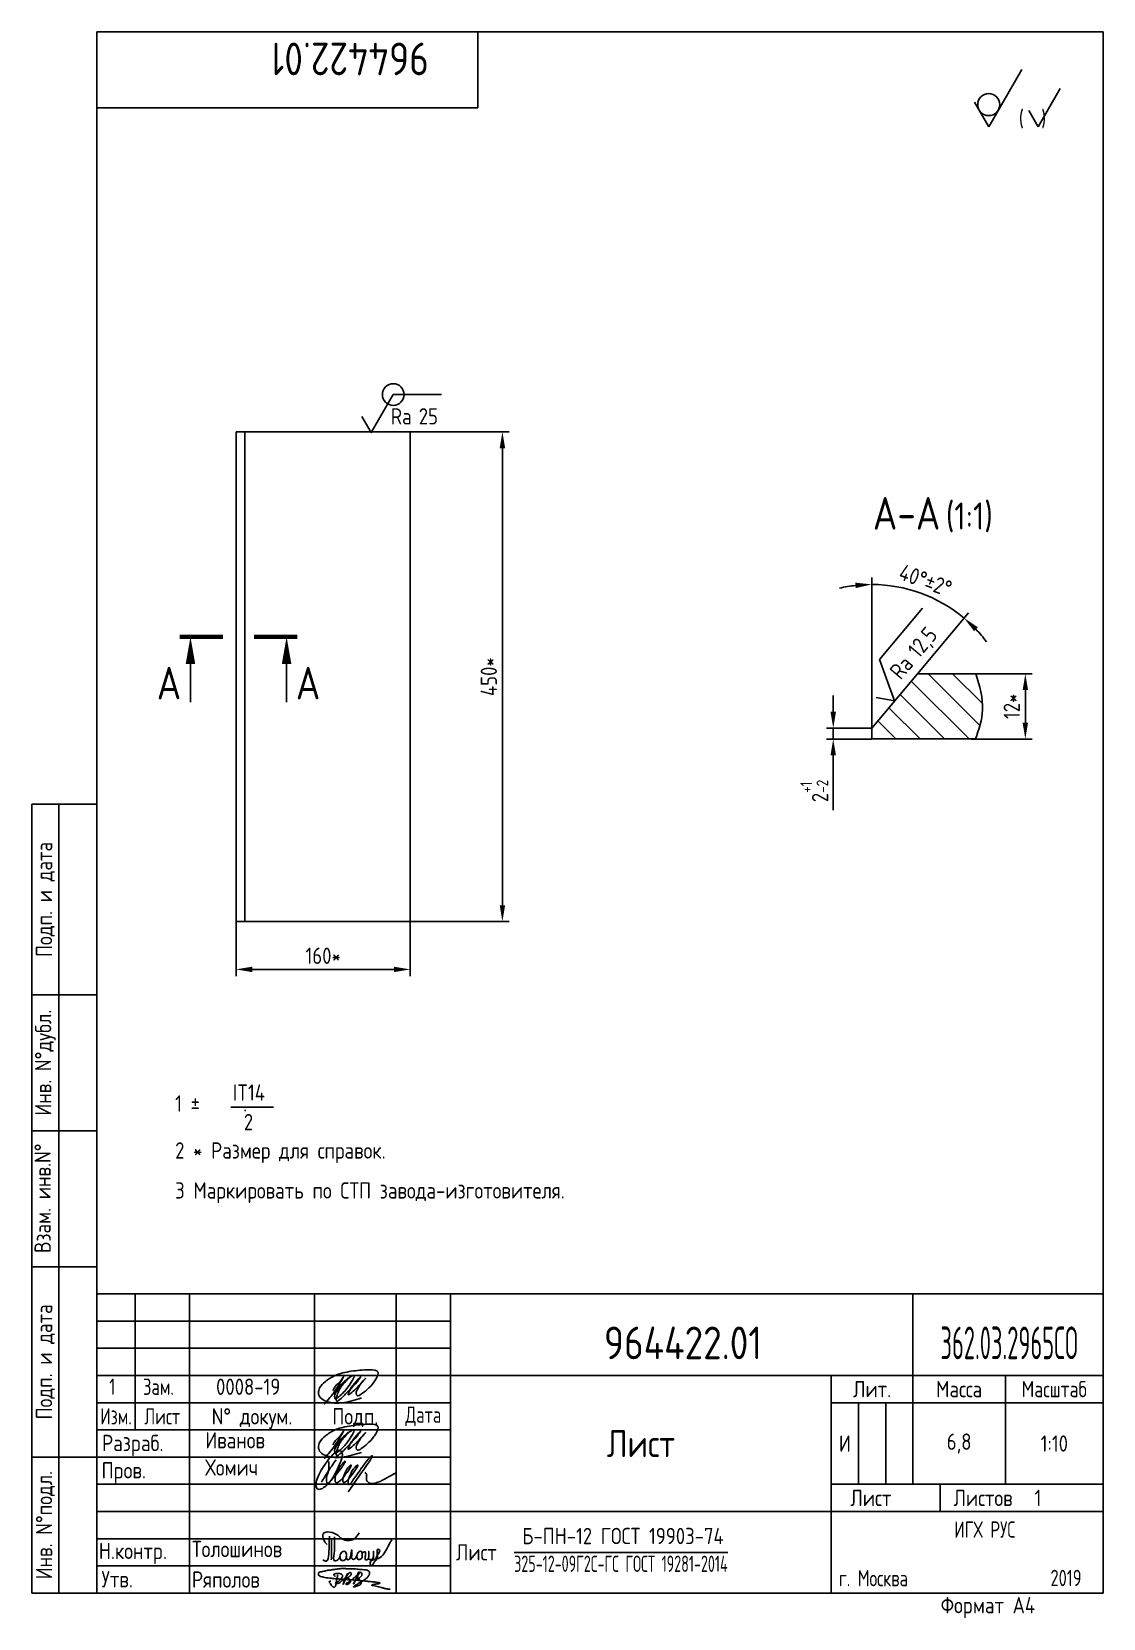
# Paper-space layout 'A4_MCad' of a CAD drawing. Header units: millimetres. Extents: x 8 to 205, y 0 to 292.
# The model-space entities are those that its viewports show. They can reach past a viewport. Long polylines and large blocks are cut down to what shows.
import ezdxf
from ezdxf.enums import TextEntityAlignment as Align

# ---------------------------------------------------------------- set-up
doc = ezdxf.new("R2010")
doc.units = ezdxf.units.MM
for name, color, linetype in [('Bord', 1, 'Continuous'), ('Cont', 6, 'Continuous'), ('DIM', 7, 'Continuous'), ('HATCH', 2, 'Continuous'), ('Text', 3, 'Continuous'), ('Textb', 6, 'Continuous'), ('Подписи', 10, 'Continuous')]:
    doc.layers.add(name, color=color, linetype=linetype)
doc.layers.add('Основные', color=5, linetype='Continuous', lineweight=40)
doc.layers.get('Defpoints').off()
doc.styles.add('Style1', font='romans.shx', dxfattribs={"width": 0.8})
doc.dimstyles.new('Lin', dxfattribs={"dimtxt": 3, "dimasz": 3, "dimexe": 1.25, "dimexo": 0, "dimgap": 1, "dimtad": 1, "dimdec": 3, "dimtxsty": 'Style1', "dimcen": 2.5, "dimclrt": 3, "dimadec": 0, "dimazin": 0, "dimtfac": 1, "dimtdec": 3, "dimtmove": 0, "dimatfit": 3, "dimldrblk": 'DOT', "dimfxl": 1, "dimarcsym": 0})
doc.dimstyles.new('Lin5', dxfattribs={"dimscale": 5, "dimtxt": 3, "dimasz": 3, "dimexe": 1.25, "dimexo": 0, "dimgap": 1, "dimtad": 1, "dimdec": 3, "dimtxsty": 'Style1', "dimcen": 2.5, "dimclrt": 3, "dimadec": 0, "dimazin": 0, "dimtfac": 1, "dimtdec": 3, "dimtmove": 0, "dimatfit": 3, "dimldrblk": 'DOT', "dimfxl": 1, "dimarcsym": 0})

# ---------------------------------------------------------------- blocks, each defined once
blk = doc.blocks.new('A4')
at = {"layer": 'Bord'}
for p, q in [((20, 55), (85, 55)), ((20, 50), (85, 50)), ((20, 45), (85, 45)), ((160, 40), (160, 25)), ((165, 40), (165, 25)), ((20, 30), (85, 30)), ((20, 25), (85, 25)), ((20, 20), (85, 20)), ((20, 15), (85, 15)), ((20, 10), (85, 10))]:
    blk.add_line(p, q, dxfattribs=at)
at = {"layer": 'Cont'}
for p, q in [((205, 292), (20, 292)), ((20, 292), (20, 5)), ((90, 278), (90, 292)), ((205, 292), (205, 5)), ((20, 278), (90, 278)), ((8, 5), (8, 150)), ((8, 150), (20, 150)), ((13, 5), (13, 150)), ((8, 115), (20, 115)), ((20, 90), (8, 90)), ((20, 65), (8, 65)), ((205, 60), (20, 60)), ((20, 60), (205, 60)), ((27, 60), (27, 35)), ((37, 60), (37, 5)), ((60, 5), (60, 60)), ((75, 60), (75, 5)), ((85, 5), (85, 60)), ((170, 60), (170, 25)), ((85, 45), (205, 45)), ((155, 5), (155, 45)), ((187, 25), (187, 45)), ((20, 40), (85, 40)), ((205, 40), (155, 40)), ((85, 35), (20, 35)), ((20, 30), (8, 30)), ((155, 25), (205, 25)), ((175, 25), (175, 20)), ((205, 20), (85, 20)), ((20, 5), (8, 5)), ((205, 5), (20, 5))]:
    blk.add_line(p, q, dxfattribs=at)
at = {"layer": 'Text', "style": 'Style1', "width": 0.8}
for s, p in [('Подп. и дата', (10.5, 132.5)), ('Инв. N%%dдубл.', (10.5, 102.5)), ('Взам. инв.N%%d ', (10, 78.38)), ('Подп. и дата', (10.5, 47.5)), ('Инв. N%%dподл.', (10.5, 17.5))]:
    blk.add_text(s, height=3, rotation=90, dxfattribs=at).set_placement(p, align=Align.MIDDLE)
at = {"layer": 'Text', "style": 'Style1'}
for s, width, p in [('Лит.', 0.8, (162.5, 42.5)), ('Масса', 0.8, (178.5, 42.5)), ('Масштаб', 0.75, (196, 42.5)), ('Изм.', 0.7, (23.5, 37.5)), ('Лист', 0.7, (32, 37.5)), ('N%%d докум.', 0.8, (48.5, 37.5)), ('Подп.', 0.8, (67.5, 37.5)), ('Лист', 0.8, (162.27, 22.5)), ('Листов', 0.8, (182.9, 22.5))]:
    blk.add_text(s, height=3, dxfattribs=dict(at, width=width)).set_placement(p, align=Align.MIDDLE_CENTER)
at = {"layer": 'Text', "style": 'Style1', "width": 0.7}
for s, p in [('Дата', (80, 37.5)), ('ИГХ РУС', (183.22, 16.69))]:
    blk.add_text(s, height=3, dxfattribs=at).set_placement(p, align=Align.MIDDLE)
at = {"layer": 'Text', "style": 'Style1'}
for s, width, p in [('Разpаб.', 0.8, (20.92, 31.1)), ('Пpов.', 0.8, (20.84, 26.08)), ('Н.контp.', 0.8, (20.34, 11.26)), ('Утв.', 0.8, (20.84, 6.06)), ('г. Москва', 0.7, (156.41, 6.25)), ('Фоpмат А4', 0.8, (175.11, 1.29))]:
    blk.add_text(s, height=3, dxfattribs=dict(at, width=width)).set_placement(p)
for tag, p, width in [('ФИО', (39, 31), 0.8), ('ФИО', (39, 26), 0.8), ('ГОСТ_СОРТАМЕНТА', (98.19, 14), 0.8), ('ФИО', (39, 11), 0.8), ('ФИО', (39, 6), 0.8), ('200', (192.85, 6.29), 0.7)]:
    blk.add_attdef(tag, p, '', height=3, dxfattribs=dict(at, width=width))
at = {"layer": 'Text', "style": 'Style1', "width": 0.8}
for tag, p in [('И', (157.49, 32.5)), ('700', (178.5, 32.5)), ('1:20', (196, 32.5))]:
    blk.add_attdef(tag, text='', height=3, dxfattribs=at).set_placement(p, align=Align.MIDDLE)
blk.add_attdef('Сборочный_чертеж', text='', height=3, dxfattribs=at).set_placement((120, 21.3), align=Align.CENTER)
for tag, p in [('1', (171.12, 22.5)), ('2', (193, 22.5))]:
    blk.add_attdef(tag, text='', height=3, dxfattribs=at).set_placement(p, align=Align.MIDDLE_CENTER)
blk.add_attdef('ЛИСТ', text='', height=3, dxfattribs=at).set_placement((85.99, 12.5), align=Align.MIDDLE_LEFT)
at = {"layer": 'Text', "style": 'Style1', "width": 0.7}
blk.add_attdef('%%OГОСТ_ТЕХ._ТРЕБОВАНИЙ', text='', height=3, dxfattribs=at).set_placement((98.19, 8), align=Align.BOTTOM_LEFT)
at = {"layer": 'Textb', "style": 'Style1', "width": 0.8}
blk.add_attdef('1234567', (81, 290), '', height=6, rotation=180, dxfattribs=at)
blk.add_attdef('1234567', (123.4, 48), '', height=6, dxfattribs=at)
for tag, height, p in [('123ХЯ', 6, (183.62, 48)), ('НАИМЕНОВАНИЕ', 5, (120, 30))]:
    blk.add_attdef(tag, text='', height=height, dxfattribs=at).set_placement(p, align=Align.CENTER)
blk = doc.blocks.new('sherISO_12')
at = {"layer": 'Cont'}
for q in [(-15, -6.96), (-23.66, -12.96)]:
    blk.add_line((-21.06, -17.46), q, dxfattribs=at)
blk.add_circle((-21.06, -13.39), 2.03, dxfattribs=at)
at = {"layer": 'Text'}
for q in [(-7.92, -10.46), (-13.69, -14.46)]:
    blk.add_line((-11.96, -17.46), q, dxfattribs=at)
at = {"layer": 'Text', "style": 'Style1', "width": 0.8}
blk.add_text('(  )', height=3, dxfattribs=at).set_placement((-15.53, -17.46))
blk = doc.blocks.new('A$C63F45750')
at = {"layer": 'Text'}
for points, knots in [([(3.17, 2.37), (3.12, 2.38), (3.04, 2.41), (2.94, 2.5), (2.85, 2.57), (2.79, 2.69), (2.87, 2.77), (2.99, 2.84), (3.16, 2.89), (3.36, 2.93), (3.6, 2.95), (3.82, 2.92), (4.05, 2.87), (4.25, 2.78), (4.45, 2.63), (4.46, 2.42), (4.38, 2.26), (4.28, 2.1), (4.17, 1.94), (4.03, 1.78), (3.89, 1.62), (3.75, 1.52), (3.63, 1.43), (3.49, 1.36), (3.35, 1.3), (3.24, 1.25), (3.16, 1.21), (3.12, 1.15), (3.19, 1.1), (3.27, 1.09), (3.4, 1.07), (3.55, 1.07), (3.72, 1.12), (3.92, 1.19), (4.1, 1.34), (4.26, 1.51), (4.44, 1.65), (4.59, 1.81), (4.74, 1.93), (4.84, 2.04), (4.93, 2.14), (5.07, 2.29), (5.19, 2.53), (5.28, 2.68), (5.35, 2.96), (5.23, 2.66), (5.2, 2.44), (5.04, 2.09), (4.95, 1.81), (4.86, 1.57), (4.75, 1.31), (4.67, 1.12), (4.46, 0.78), (4.62, 1.17), (4.71, 1.45), (4.88, 1.74), (5.01, 2), (5.08, 2.19), (5.19, 2.4), (5.32, 2.58), (5.4, 2.75), (5.52, 2.89), (5.65, 3.04), (5.85, 3.1), (6.02, 3.03), (6.08, 2.87), (6.03, 2.7), (5.9, 2.51), (5.7, 2.37), (5.55, 2.23), (5.4, 2.17), (5.31, 2.12), (5.12, 2.09), (5.35, 2.07), (5.48, 2), (5.64, 1.93), (5.75, 1.8), (5.85, 1.67), (5.89, 1.54), (5.89, 1.37), (5.8, 1.2), (5.63, 1.06), (5.41, 0.94), (5.23, 0.86), (5.02, 0.92), (5.13, 1.1), (5.28, 1.16), (5.44, 1.27), (5.61, 1.36), (5.74, 1.46), (5.86, 1.53), (5.95, 1.61), (6.05, 1.69), (6.15, 1.77), (6.28, 1.87), (6.46, 2.02), (6.65, 2.19), (6.83, 2.37), (6.98, 2.49), (7.11, 2.61), (7.2, 2.74), (7.32, 2.84), (7.42, 2.97), (7.48, 3.08), (7.48, 3.27), (7.34, 3.08), (7.28, 2.94), (7.18, 2.69), (7.1, 2.46), (7, 2.22), (6.93, 1.98), (6.83, 1.78), (6.73, 1.55), (6.67, 1.34), (6.6, 1.14), (6.56, 1.03), (6.39, 0.99), (6.62, 1.33), (6.75, 1.54), (6.93, 1.87), (7.05, 2.08), (7.18, 2.32), (7.33, 2.6), (7.47, 2.89), (7.6, 3.07), (7.79, 3.18), (7.95, 3.01), (8, 2.81), (7.99, 2.62), (7.94, 2.46), (7.83, 2.33), (7.69, 2.22), (7.53, 2.11), (7.37, 2.03), (7.21, 1.99), (7.11, 1.97), (6.89, 1.98), (7.07, 1.94), (7.15, 1.9), (7.27, 1.88), (7.39, 1.84), (7.52, 1.81), (7.62, 1.72), (7.7, 1.62), (7.78, 1.51), (7.83, 1.39), (7.87, 1.26), (7.88, 1.13), (7.86, 0.99), (7.75, 0.88), (7.6, 0.77), (7.4, 0.73), (7.19, 0.66), (6.97, 0.55), (6.71, 0.48), (6.57, 0.44), (6.42, 0.42), (6.52, 0.58), (6.61, 0.64), (6.81, 0.78), (7.06, 0.89), (7.33, 1.04), (7.55, 1.16), (7.7, 1.24), (7.84, 1.32), (7.99, 1.43), (8.21, 1.58), (8.48, 1.76), (8.74, 1.95), (8.97, 2.12), (9.1, 2.29), (9.23, 2.44), (9.3, 2.6), (9.37, 2.74), (9.42, 2.92), (9.45, 3.13), (9.21, 3.48), (8.67, 3.59), (8.09, 3.63), (7.57, 3.66), (7.06, 3.74), (6.57, 3.75), (6.09, 3.74), (5.67, 3.78), (5.28, 3.78), (4.96, 3.81), (4.65, 3.83), (4.31, 3.82), (3.97, 3.79), (3.61, 3.74), (3.22, 3.67), (2.86, 3.66), (2.53, 3.61), (2.18, 3.52), (1.78, 3.54), (1.38, 3.37), (0.96, 3.35), (0.58, 3.24), (0.25, 3.19), (0.03, 3.06), (-0.03, 2.83), (0.02, 2.6), (0.26, 2.38), (0.59, 2.33), (1, 2.2), (1.48, 2.15), (1.93, 2.05), (2.35, 2.02), (2.72, 2.01), (3.11, 1.94), (3.68, 1.94), (4.25, 1.83), (4.91, 1.87), (5.53, 1.76), (6.13, 1.72), (6.73, 1.71), (7.32, 1.62), (7.99, 1.55), (8.64, 1.54), (9.16, 1.46), (9.61, 1.42), (10.03, 1.4), (10.41, 1.32), (10.73, 1.29), (11.01, 1.24), (11.18, 1.23), (11.42, 1.14), (11.18, 1.06), (11.01, 1.03), (10.71, 0.98), (10.37, 0.92), (10.1, 0.91), (9.65, 0.75), (10.22, 0.67), (10.54, 0.59), (11.08, 0.47), (11.61, 0.35), (12.17, 0.15), (12.64, 0.08), (12.98, 0.03), (13.11, 0.01), (13.18, 0)], [0, 0, 0, 0, 0.153866, 0.270441, 0.388867, 0.510533, 0.592156, 0.71333, 0.90842, 1.11344, 1.349254, 1.61246, 1.782219, 2.047249, 2.291879, 2.451528, 2.651081, 2.806158, 3.017979, 3.227348, 3.462381, 3.633009, 3.75766, 3.920516, 4.080796, 4.214529, 4.291786, 4.349969, 4.397594, 4.50822, 4.594826, 4.799244, 4.954392, 5.128468, 5.437537, 5.632649, 5.842485, 6.094987, 6.293219, 6.410959, 6.551192, 6.687808, 7.022147, 7.294342, 7.425356, 7.52079, 7.946481, 8.313051, 8.59833, 8.833695, 9.090496, 9.427695, 9.601191, 9.883219, 10.093306, 10.673943, 10.798776, 10.974628, 11.287247, 11.486184, 11.648652, 11.848902, 12.027194, 12.25348, 12.40059, 12.537783, 12.716293, 12.91523, 13.208551, 13.438489, 13.549668, 13.67779, 13.77127, 13.930001, 14.029091, 14.272112, 14.434836, 14.547084, 14.739051, 14.830983, 15.061241, 15.268922, 15.500489, 15.788979, 15.879568, 16.024283, 16.221854, 16.418714, 16.593102, 16.783247, 16.91018, 17.018213, 17.135263, 17.278205, 17.430482, 17.620087, 17.979626, 18.191789, 18.388716, 18.565718, 18.714854, 18.857929, 19.039974, 19.171375, 19.283034, 19.400085, 19.618058, 19.882245, 20.150781, 20.377854, 20.649532, 20.89723, 21.042543, 21.40016, 21.557817, 21.667145, 21.752781, 21.926256, 22.412297, 22.813145, 22.961412, 23.171289, 23.607257, 23.940428, 24.110007, 24.291214, 24.48084, 24.697609, 24.904078, 25.034245, 25.218018, 25.407651, 25.573473, 25.787447, 25.930292, 26.051316, 26.18846, 26.285312, 26.406799, 26.52425, 26.630463, 26.793722, 26.898606, 27.029313, 27.171012, 27.314101, 27.419918, 27.580557, 27.709367, 27.829268, 28.024364, 28.266961, 28.41242, 28.705761, 28.989137, 29.187748, 29.233768, 29.332802, 29.529535, 29.667094, 30.039923, 30.332117, 30.61061, 30.769982, 30.856778, 31.109923, 31.313488, 31.656425, 32.066331, 32.296628, 32.49714, 32.710276, 32.891468, 33.014834, 33.177747, 33.444503, 33.618009, 34.409008, 34.914636, 35.419802, 35.95397, 36.458179, 36.88069, 37.388403, 37.738353, 38.034261, 38.353468, 38.693154, 39.037638, 39.391136, 39.787481, 40.203773, 40.488977, 40.784975, 41.26625, 41.668005, 42.070065, 42.499388, 42.869834, 43.079573, 43.213439, 43.554591, 43.717296, 44.153724, 44.506336, 45.019111, 45.587859, 45.90191, 46.270392, 46.703958, 47.093115, 47.952647, 48.44014, 49.079253, 49.808223, 50.268654, 50.851051, 51.604831, 52.298429, 52.776925, 53.1907, 53.661988, 54.042386, 54.348524, 54.616841, 54.853814, 54.983777, 55.126096, 55.333328, 55.613101, 56.008732, 56.315809, 56.59982, 56.87931, 57.399251, 57.889617, 58.432507, 59.066698, 59.660314, 59.862668, 60.07277, 60.07277, 60.07277, 60.07277]), ([(2.31, 1.53), (2.26, 1.52), (2.17, 1.51), (2.06, 1.48), (1.93, 1.38), (2.07, 1.25), (2.14, 1.11), (2.26, 0.93), (2.39, 0.72), (2.57, 0.54), (2.71, 0.44), (2.86, 0.4), (3.02, 0.43), (3.14, 0.54), (3.21, 0.79), (3.25, 1.07), (3.31, 1.4), (3.35, 1.67), (3.38, 1.92), (3.47, 2.19), (3.5, 2.43), (3.54, 2.59), (3.56, 2.64)], [0, 0, 0, 0, 0.15847, 0.269731, 0.363591, 0.555514, 0.688037, 0.848606, 1.204359, 1.433632, 1.58673, 1.729549, 1.880686, 2.057874, 2.19169, 2.63505, 2.928153, 3.184121, 3.441863, 3.696117, 4.025873, 4.178055, 4.178055, 4.178055, 4.178055])]:
    blk.add_open_spline(points, degree=3, knots=knots, dxfattribs=at)
blk = doc.blocks.new('A$C4F4A4F5D')
at = {"layer": 'Основные', "lineweight": 25}
for points, knots in [([(0.76, 2.84), (0.53, 3.07), (0.02, 3.58), (-0.25, 5.26), (1.65, 5.12), (2.72, 4.57), (3.71, 3.46), (5.71, 3.44), (6.39, 4.52), (6.67, 4.97)], [0, 0, 0, 0, 0.995549, 2.196439, 3.853213, 4.970011, 6.02292, 8.170898, 9.705386, 9.705386, 9.705386, 9.705386]), ([(1.19, 4.34), (1.17, 3.4), (1.13, 2.06), (0.98, -0.44), (0.2, -0.16), (0.03, -0.03), (0, 0)], [0, 0, 0, 0, 3.274293, 4.654149, 5.171803, 5.30168, 5.30168, 5.30168, 5.30168]), ([(1.58, 3.74), (1.58, 3.25), (1.58, 2.32), (1.61, 1.07), (1.55, 0.31), (1.53, 0)], [0, 0, 0, 0, 1.453969, 2.804084, 3.740223, 3.740223, 3.740223, 3.740223]), ([(2.1, 4.21), (2.1, 3.72), (2.08, 2.67), (2.22, 1.45), (1.71, -0.56), (3.23, 0.14), (3.06, 1.09), (3.85, 1.74), (4.43, 1.17), (4.31, 0.54), (4.11, -0.15), (3.33, -0.21), (3.11, 0.28), (3.13, 0.53), (3.14, 0.66)], [0, 0, 0, 0, 1.402041, 3.063923, 4.415037, 5.298701, 6.374637, 7.087927, 7.603499, 8.330482, 8.911132, 9.613125, 9.996533, 10.366919, 10.366919, 10.366919, 10.366919]), ([(7.18, 1.27), (7.27, 1.3), (7.44, 1.37), (7.78, 1.56), (7.87, 1.06), (7.83, 0.71), (7.66, -0.05), (8.07, 0.01), (8.43, 0.12), (8.39, 0.68), (8.46, 1.9), (8.39, 0.94), (8.43, 0.6), (8.37, 0.05), (8.74, 0.07), (9.11, -0.03), (9.26, 0.49), (9.33, 0.95), (9.27, 1.34), (9.32, 1.77), (9.28, 0.91), (9.34, 0.6), (9.2, 0.14), (9.65, -0.01), (9.83, 0.61), (10.14, 1.03), (10.6, 1.72), (9.95, 2.11), (9.91, 1.23), (10.07, 0.69), (9.92, 0), (9.35, -0.37), (8.95, -1.56), (8.34, 0.07), (10.28, -0.02), (11.26, 1.1), (11.82, 2.15), (12.24, 3.04), (12.52, 3.46), (12.65, 3.65)], [0, 0, 0, 0, 0.305783, 0.619019, 0.796582, 1.5526, 2.082394, 2.34716, 2.5822, 3.136594, 4.040413, 4.363654, 5.267311, 5.441668, 5.78494, 6.114287, 6.466434, 7.104395, 7.620812, 7.679251, 8.272982, 8.692439, 9.1059, 9.338721, 9.784511, 10.568279, 11.297869, 11.566962, 12.285888, 12.851793, 13.545205, 14.102749, 15.055561, 15.671649, 17.422398, 18.699613, 20.16544, 20.963871, 21.66672, 21.66672, 21.66672, 21.66672]), ([(4.28, 0.44), (4.31, 0.37), (4.37, 0.25), (4.41, 0.06), (4.62, -0.05), (5, 0.18), (5.14, 0.84), (5.2, 1.3), (5.31, 2.06), (5.31, 1.17), (5.3, 0.78), (5.2, 0.26), (5.58, -0.01), (5.91, 0.16), (6.08, 0.5), (6.26, 0.9), (6.43, 1.31), (6.72, 1.59), (7.17, 1.58), (7.18, 1.05), (7.31, 0.57), (6.99, 0.02), (6.34, -0.02), (6.17, 0.51), (6.24, 0.79), (6.27, 0.92)], [0, 0, 0, 0, 0.247339, 0.413433, 0.559308, 0.874045, 1.558567, 2.392422, 2.645523, 3.22433, 3.719885, 4.231527, 4.573657, 4.879974, 5.190145, 5.704595, 6.19318, 6.529505, 6.863422, 7.269696, 7.83948, 8.395909, 8.926487, 9.378613, 9.791445, 9.791445, 9.791445, 9.791445])]:
    blk.add_open_spline(points, degree=3, knots=knots, dxfattribs=at)
blk = doc.blocks.new('*D10')
at = {"layer": 'DIM', "color": 0, "lineweight": -2, "transparency": 16777216}
for p, q in [((138.71, -149.7), (138.71, -146.7)), ((145.79, -152.7), (137.46, -152.7)), ((138.71, -152.7), (138.71, -154.7)), ((145.79, -154.7), (137.46, -154.7)), ((138.71, -157.7), (138.71, -167.8))]:
    blk.add_line(p, q, dxfattribs=at)
at = {"layer": 'DIM', "color": 0, "transparency": 16777216}
for points in [[(138.21, -149.7), (139.21, -149.7), (138.71, -152.7)], [(138.21, -157.7), (139.21, -157.7), (138.71, -154.7)]]:
    blk.add_solid(points, dxfattribs=at)
at = {"layer": 'DIM', "color": 3, "transparency": 16777216, "insert": (135.23, -164.25), "char_height": 3, "attachment_point": 5, "rotation": 90, "style": 'Style1'}
blk.add_mtext('2{}{\\H0.71x;\\C3;\\S+1^ -2;}', dxfattribs=at)
blk = doc.blocks.new('_Dot')
at = {"color": 0, "linetype": 'ByBlock', "lineweight": -2}
blk.add_line((-0.5, 0), (-1, 0), dxfattribs=at)
at = {"color": 0, "linetype": 'ByBlock', "const_width": 0.5}
blk.add_lwpolyline([(-0.25, 0, 1), (0.25, 0, 1)], format="xyb", close=True, dxfattribs=at)
blk = doc.blocks.new('*D11')
at = {"layer": 'DIM', "color": 0, "lineweight": -2, "transparency": 16777216}
for p, q in [((164.04, -142.7), (175.28, -142.7)), ((174.03, -151.7), (174.03, -145.7)), ((164.04, -154.7), (175.28, -154.7))]:
    blk.add_line(p, q, dxfattribs=at)
at = {"layer": 'DIM', "color": 0, "transparency": 16777216}
for points in [[(173.53, -145.7), (174.53, -145.7), (174.03, -142.7)], [(173.53, -151.7), (174.53, -151.7), (174.03, -154.7)]]:
    blk.add_solid(points, dxfattribs=at)
at = {"layer": 'DIM', "color": 3, "transparency": 16777216, "insert": (171.53, -148.7), "char_height": 3, "attachment_point": 5, "rotation": 90, "style": 'Style1'}
blk.add_mtext('12*', dxfattribs=at)
blk = doc.blocks.new('*D12')
at = {"layer": 'DIM', "color": 0, "lineweight": -2, "transparency": 16777216}
for p, q in [((145.79, -152.7), (145.79, -125.04)), ((154.18, -142.7), (163.57, -131.51))]:
    blk.add_line(p, q, dxfattribs=at)
for start, end in [(96.5133, 103.0265), (50, 90), (36.9735, 43.4867)]:
    blk.add_arc((145.79, -152.7), 26.4, start, end, dxfattribs=at)
at = {"layer": 'DIM', "color": 0, "transparency": 16777216}
for points in [[(142.77, -125.96), (142.82, -126.96), (145.79, -126.29)], [(164.61, -134.89), (165.29, -134.16), (162.76, -132.47)]]:
    blk.add_solid(points, dxfattribs=at)
at = {"layer": 'DIM', "color": 3, "transparency": 16777216, "insert": (155.68, -125.54), "char_height": 3, "attachment_point": 5, "rotation": 340, "style": 'Style1'}
blk.add_mtext('40°%%p2%%d', dxfattribs=at)
blk = doc.blocks.new('sherISO_01')
at = {"layer": 'Text'}
blk.add_line((4.04, 7), (16.36, 7), dxfattribs=at)
blk.add_lwpolyline([(-1.73, 3), (0, 0), (4.04, 7)], dxfattribs=at)
at = {"layer": 'Text', "style": 'Style1', "width": 0.8}
blk.add_text('Ra', height=3, dxfattribs=at).set_placement((3.58, 1.5))
blk.add_attdef('12,5', (8.73, 1.5), '', height=3, dxfattribs=at)
blk = doc.blocks.new('A$C6CF913E7')
at = {"layer": 'Text'}
blk.add_circle((0, 0), 2, dxfattribs=at)
blk = doc.blocks.new('sherISO_07')
at = {"layer": 'Text'}
blk.add_line((4.041, 7), (12.927, 7), dxfattribs=at)
blk.add_lwpolyline([(-1.732, 3), (0, 0), (4.041, 7)], dxfattribs=at)
blk.add_blockref('A$C6CF913E7', (4.041, 7))
at = {"layer": 'Text', "style": 'Style1', "width": 0.8}
blk.add_text('Ra', height=3, dxfattribs=at).set_placement((3.584, 1.5))
blk.add_attdef('25', (8.727, 1.5), '', height=3, dxfattribs=at)
blk = doc.blocks.new('razrez05')
at = {"layer": 'Text'}
blk.add_lwpolyline([(0, 0, 0, 1.76, 0), (0, -5, 1.76, 1.76, 0)], format="xyseb", dxfattribs=at)
at = {"layer": 'Text', "const_width": 0.8}
blk.add_lwpolyline([(-1.997, 0), (6.003, 0)], dxfattribs=at)
at = {"layer": 'Text'}
blk.add_lwpolyline([(0, -12), (0, -5)], dxfattribs=at)
at = {"layer": 'Textb', "style": 'Style1', "width": 0.8}
blk.add_attdef('А', text='', height=6, dxfattribs=at).set_placement((-1.7, -11.499, 39), align=Align.RIGHT)
blk = doc.blocks.new('razrez06')
at = {"layer": 'Text'}
blk.add_lwpolyline([(0, 0, 0, 1.76, 0), (0, -5, 1.76, 1.76, 0)], format="xyseb", dxfattribs=at)
at = {"layer": 'Text', "const_width": 0.8}
blk.add_lwpolyline([(1.997, 0), (-6.003, 0)], dxfattribs=at)
at = {"layer": 'Text'}
blk.add_lwpolyline([(0, -12), (0, -5)], dxfattribs=at)
at = {"layer": 'Textb', "style": 'Style1', "width": 0.8}
blk.add_attdef('А', (1.7, -11.5), '', height=6, dxfattribs=at)
blk = doc.blocks.new('ZNAK02')
at = {"layer": 'Textb', "style": 'Style1', "width": 0.8}
blk.add_attdef('А-А', text='', height=6, dxfattribs=at).set_placement((13.92, -0.06), align=Align.RIGHT)
blk.add_attdef('SC(1)', (14.94, -0.06), '', height=5, dxfattribs=at)
blk = doc.blocks.new('*D43')
at = {"layer": 'DIM', "color": 0, "lineweight": -2, "transparency": 16777216}
for p, q in [((1096.96, -482.26), (1096.96, -532.51)), ((1256.96, -482.26), (1256.96, -532.51)), ((1111.96, -526.26), (1241.96, -526.26))]:
    blk.add_line(p, q, dxfattribs=at)
at = {"layer": 'DIM', "color": 0, "transparency": 16777216}
for points in [[(1111.96, -523.76), (1111.96, -528.76), (1096.96, -526.26)], [(1241.96, -523.76), (1241.96, -528.76), (1256.96, -526.26)]]:
    blk.add_solid(points, dxfattribs=at)
at = {"layer": 'DIM', "color": 3, "transparency": 16777216, "insert": (1176.96, -513.76), "char_height": 15, "attachment_point": 5, "style": 'Style1'}
blk.add_mtext('160*', dxfattribs=at)
blk = doc.blocks.new('*D44')
at = {"layer": 'DIM', "color": 0, "lineweight": -2, "transparency": 16777216}
for p, q in [((1096.96, -32.26), (1348.02, -32.26)), ((1341.77, -467.26), (1341.77, -47.26)), ((1096.96, -482.26), (1348.02, -482.26))]:
    blk.add_line(p, q, dxfattribs=at)
at = {"layer": 'DIM', "color": 0, "transparency": 16777216}
for points in [[(1339.27, -47.26), (1344.27, -47.26), (1341.77, -32.26)], [(1339.27, -467.26), (1344.27, -467.26), (1341.77, -482.26)]]:
    blk.add_solid(points, dxfattribs=at)
at = {"layer": 'DIM', "color": 3, "transparency": 16777216, "insert": (1329.27, -257.26), "char_height": 15, "attachment_point": 5, "rotation": 90, "style": 'Style1'}
blk.add_mtext('450*', dxfattribs=at)

msp = doc.modelspace()

# ---------------------------------------------------------------- hatches: boundary and pattern name
at = {"layer": 'HATCH'}
h = msp.add_hatch(dxfattribs=at)
h.set_pattern_fill('ANSI31', color=256, angle=90)
edge = h.paths.add_edge_path()
edge.add_spline(control_points=[(164.8814, -154.6965), (165.4798, -152.9212), (166.8159, -148.9572), (165.611, -144.9236), (164.9457, -142.6965)], knot_values=[0, 0, 0, 0, 5.49264965, 12.26358991, 12.26358991, 12.26358991, 12.26358991], degree=3, periodic=0)
edge.add_line((164.9457, -142.6965), (154.1826, -142.6965))
edge.add_line((154.1826, -142.6965), (145.7916, -152.6965))
edge.add_line((145.7916, -152.6965), (145.7916, -154.6965))
edge.add_line((145.7916, -154.6965), (164.8814, -154.6965))

# ---------------------------------------------------------------- linework, layer by layer
at = {"layer": 'Bord'}
msp.add_open_spline([(164.9457, -142.6965), (165.611, -144.9236), (166.8159, -148.9572), (165.4798, -152.9212), (164.8814, -154.6965)], degree=3, knots=[0, 0, 0, 0, 6.77094026, 12.26358991, 12.26358991, 12.26358991, 12.26358991], dxfattribs=at)
at = {"layer": 'Cont'}
for p, q in [((1256.9587, -32.2553), (1096.9587, -32.2553)), ((1096.9587, -482.2553), (1096.9587, -32.2553)), ((1104.9587, -482.2553), (1104.9587, -32.2553)), ((1256.9587, -448.5703), (1256.9587, -32.2553)), ((1256.9587, -69.0317), (1256.9587, -32.2553)), ((145.7916, -152.6965), (154.1826, -142.6965)), ((154.1826, -142.6965), (164.9457, -142.6965)), ((145.7916, -154.6965), (145.7916, -152.6965)), ((145.7916, -154.6965), (164.8814, -154.6965)), ((1256.9587, -482.2553), (1256.9587, -448.5703)), ((1096.9587, -482.2553), (1256.9587, -482.2553))]:
    msp.add_line(p, q, dxfattribs=at)
at = {"layer": 'DIM'}
msp.add_line((1096.9587, -482.2553), (1096.9587, -131.3897), dxfattribs=at)

# ---------------------------------------------------------------- block references
at = {"layer": 'DIM', "xscale": 5, "yscale": 5, "zscale": 5}
for name, p, values in [('sherISO_07', (1221.2603, -32.981), {'25': '25'}), ('razrez05', (1055.0126, -220.6487), {'А': 'А'}), ('razrez06', (1143.3807, -220.6487), {'А': 'А'})]:
    msp.add_blockref(name, p, dxfattribs=at).add_auto_attribs(values)
at = {"layer": 'DIM'}
msp.add_blockref('ZNAK02', (144.4759, -116.1541), dxfattribs=at).add_auto_attribs({'А-А': 'А-А', 'SC(1)': '(1:1)'})
at = {"layer": 'DIM', "rotation": 49.99999999999989}
msp.add_blockref('sherISO_01', (149.9871, -147.6965), dxfattribs=at).add_auto_attribs({'12,5': '12,5'})

# ---------------------------------------------------------------- dimensions: what is measured, and where the dimension line sits
at = {"layer": 'DIM'}
for base, p1, p2, dimstyle, picture, middle in [((1341.7739, -32.2553), (1096.9587, -482.2553), (1096.9587, -32.2553), 'Lin5', '*D44', (1329.2739, -257.2553)), ((174.0322, -142.6965), (164.0359, -154.6965), (164.0359, -142.6965), 'Lin', '*D11', (171.5322, -148.6965))]:
    dim = msp.add_linear_dim(base=base, p1=p1, p2=p2, angle=90, text='<>*', dimstyle=dimstyle, dxfattribs=at)
    dim.commit()
    dim.dimension.update_dxf_attribs({"geometry": picture, "text_midpoint": middle})
dim = msp.add_angular_dim_2l(base=(157.6419, -129.1005), line1=((145.7916, -154.6965), (145.7916, -152.6965)), line2=((145.7916, -152.6965), (154.1826, -142.6965)), text='<>%%p2%%d', dimstyle='Lin', dxfattribs=at)
dim.commit()
dim.dimension.update_dxf_attribs({"geometry": '*D12', "text_midpoint": (155.6775, -125.5351)})
dim = msp.add_linear_dim(base=(138.7121, -154.6965), p1=(145.7916, -152.6965), p2=(145.7916, -154.6965), angle=90, text='<>{}{\\H0.71x;\\C3;\\S+1^ -2;}', dimstyle='Lin', override={"dimtp": 1, "dimtm": 2, "dimtdec": 3, "dimtzin": 8}, dxfattribs=at)
dim.commit()
dim.dimension.update_dxf_attribs({"geometry": '*D10', "text_midpoint": (135.2271, -164.2502)})
dim = msp.add_linear_dim(base=(1256.9587, -526.2613), p1=(1096.9587, -482.2553), p2=(1256.9587, -482.2553), text='<>*', dimstyle='Lin5', dxfattribs=at)
dim.commit()
dim.dimension.update_dxf_attribs({"geometry": '*D43', "text_midpoint": (1176.9587, -513.7613)})

psp = doc.layouts.new('A4_MCad')

# ---------------------------------------------------------------- linework, layer by layer
at = {"layer": 'Cont'}
psp.add_line((205, 292), (205, 5), dxfattribs=at)
at = {"layer": 'Text'}
psp.add_line((44.58, 94.31), (52.44, 94.31), dxfattribs=at)
at = {"layer": 'Подписи'}
for points, knots in [([(66.21, 44.62), (65.72, 44.17), (64.86, 43.39), (64.05, 42.1), (63.57, 41.24), (63.8, 40.6), (64.5, 41.13), (65.1, 41.62), (66.01, 42.64), (66.68, 43.7), (67.14, 44.33), (67.35, 45.12), (66.62, 44.81), (66.06, 44.39), (65.44, 43.56), (64.76, 42.88), (64.4, 42.07), (64.07, 41.28), (63.97, 40.73), (64.01, 40.12), (64.74, 40.61), (65.42, 41.33), (66.72, 42.6), (67.6, 43.54), (68.99, 45.43), (66.98, 43.13), (66.6, 42.64), (66.06, 41.29), (67.43, 42.32), (67.79, 42.73), (69.87, 45.06), (68.43, 43.5), (68.05, 42.69), (67.54, 41.89), (67.85, 41.09), (68.86, 41.73), (69.74, 42.47), (70.77, 43.52), (71.44, 44.53), (72.03, 46.03), (69.19, 46.07), (66.91, 45.85), (63.93, 45.26), (62.05, 44.02), (60.95, 42.95), (60.58, 41.8), (61.06, 40.73), (62.12, 40.22), (63.44, 39.91), (65.03, 39.93), (66.83, 40.29), (68.03, 40.68), (68.61, 40.87)], [0, 0, 0, 0, 1.9755, 3.453266, 4.599682, 4.791473, 5.145238, 6.497385, 7.664272, 9.094306, 10.114998, 10.459762, 10.811562, 11.792042, 12.959743, 13.767676, 14.660412, 15.605031, 16.245448, 16.572031, 16.925795, 18.146901, 20.185044, 21.789331, 22.951009, 24.626743, 26.592474, 27.035558, 27.450584, 30.017364, 31.457812, 32.594833, 33.885024, 34.80449, 35.192074, 35.984441, 37.373068, 39.207782, 40.066553, 41.248724, 42.851981, 46.196805, 49.405498, 51.42283, 52.958607, 53.90671, 54.859511, 56.175895, 57.248919, 58.950609, 60.891135, 62.727304, 62.727304, 62.727304, 62.727304]), ([(63.33, 42.24), (63.49, 42.53), (63.85, 43.19), (64.65, 43.73), (65.91, 45.68), (63.71, 42.07), (63.07, 41.21), (61.26, 39.1), (63.41, 41.73), (64.31, 42.46), (64.82, 42.87)], [0, 0, 0, 0, 0.949687, 2.182955, 3.211934, 5.843898, 8.089363, 9.295303, 11.182264, 13.603818, 13.603818, 13.603818, 13.603818]), ([(66.21, 34.62), (65.72, 34.17), (64.86, 33.39), (64.05, 32.1), (63.57, 31.24), (63.8, 30.6), (64.5, 31.13), (65.1, 31.62), (66.01, 32.64), (66.68, 33.7), (67.14, 34.33), (67.35, 35.12), (66.62, 34.81), (66.06, 34.39), (65.44, 33.56), (64.76, 32.88), (64.4, 32.07), (64.07, 31.28), (63.97, 30.73), (64.01, 30.12), (64.74, 30.61), (65.42, 31.33), (66.72, 32.6), (67.6, 33.54), (68.99, 35.43), (66.98, 33.13), (66.6, 32.64), (66.06, 31.29), (67.43, 32.32), (67.79, 32.73), (69.87, 35.06), (68.43, 33.5), (68.05, 32.69), (67.54, 31.89), (67.85, 31.09), (68.86, 31.73), (69.74, 32.47), (70.77, 33.52), (71.44, 34.53), (72.03, 36.03), (69.19, 36.07), (66.91, 35.85), (63.93, 35.26), (62.05, 34.02), (60.95, 32.95), (60.58, 31.8), (61.06, 30.73), (62.12, 30.22), (63.44, 29.91), (65.03, 29.93), (66.83, 30.29), (68.03, 30.68), (68.61, 30.87)], [0, 0, 0, 0, 1.9755, 3.453266, 4.599682, 4.791473, 5.145238, 6.497385, 7.664272, 9.094306, 10.114998, 10.459762, 10.811562, 11.792042, 12.959743, 13.767676, 14.660412, 15.605031, 16.245448, 16.572031, 16.925795, 18.146901, 20.185044, 21.789331, 22.951009, 24.626743, 26.592474, 27.035558, 27.450584, 30.017364, 31.457812, 32.594833, 33.885024, 34.80449, 35.192074, 35.984441, 37.373068, 39.207782, 40.066553, 41.248724, 42.851981, 46.196805, 49.405498, 51.42283, 52.958607, 53.90671, 54.859511, 56.175895, 57.248919, 58.950609, 60.891135, 62.727304, 62.727304, 62.727304, 62.727304]), ([(63.33, 32.24), (63.49, 32.53), (63.85, 33.19), (64.65, 33.73), (65.91, 35.68), (63.71, 32.07), (63.07, 31.21), (61.26, 29.1), (63.41, 31.73), (64.31, 32.46), (64.82, 32.87)], [0, 0, 0, 0, 0.949687, 2.182955, 3.211934, 5.843898, 8.089363, 9.295303, 11.182264, 13.603818, 13.603818, 13.603818, 13.603818]), ([(62.6, 29.17), (62.64, 28.59), (62.73, 27.34), (61.98, 26.26), (62.31, 24.97), (63.62, 26.34), (64.06, 27.56), (64.87, 29.37), (65.33, 30.52), (64.58, 31.52), (63.11, 30.28), (61.8, 28.65), (60.53, 26.45), (60.19, 24.86), (60.58, 23.69), (62.19, 24.65), (63.3, 26.05), (64.52, 27.43), (65.28, 28.48), (65.92, 29.7), (64.91, 28.57), (64.24, 27.71), (63.72, 26.7), (63.77, 24.96), (65.13, 25.91), (65.59, 26.79), (66.28, 27.51), (67.09, 29.09), (65.59, 27.51), (65.46, 26.59), (65.09, 25.8), (65.34, 25.17), (66.22, 25.9), (66.79, 26.58), (67.35, 27.43), (68.34, 28.89), (67.25, 28.07), (66.82, 27.36), (66.42, 26.36), (66.13, 25.63), (66.24, 24.59), (67.97, 27.05), (68.75, 28.12), (69.83, 29.65), (71.5, 31.12), (67.76, 25.97), (66.66, 24.3), (66.2, 23.6)], [0, 0, 0, 0, 1.694377, 3.611891, 4.07736, 4.60447, 7.711907, 8.884558, 10.553021, 11.020313, 12.085944, 14.869427, 18.302412, 19.195025, 19.797312, 21.447957, 22.845763, 25.833596, 26.383869, 27.255355, 28.272531, 28.907972, 30.992725, 31.763238, 32.806058, 34.265897, 35.053159, 36.16987, 37.377204, 38.774687, 39.574428, 39.857371, 40.446901, 41.989311, 42.846158, 44.082314, 44.70121, 45.674294, 46.914256, 47.749726, 48.21214, 49.32338, 53.084538, 54.488933, 54.79415, 59.273817, 62.52012, 62.52012, 62.52012, 62.52012]), ([(63.95, 29.5), (63.41, 28.74), (62.47, 27.4), (61.63, 26), (61.26, 25.4)], [0, 0, 0, 0, 2.789819, 4.905952, 4.905952, 4.905952, 4.905952]), ([(69.23, 27.16), (69.33, 27.13), (69.65, 27.01), (69.52, 26.32), (69.52, 25.65), (70.19, 25.03), (72.12, 25.36), (73.56, 26.39), (74.83, 27.06), (75, 27.15)], [0, 0, 0, 0, 0.311213, 0.927253, 1.691866, 2.332851, 3.38436, 7.102546, 7.68894, 7.68894, 7.68894, 7.68894])]:
    psp.add_open_spline(points, degree=3, knots=knots, dxfattribs=at)

# ---------------------------------------------------------------- block references
ref = psp.add_blockref('A4', (0, 0))
ref.add_attrib('ФИО', 'Ряполов', (37.45, 6), dxfattribs={"layer": 'Text', "height": 3, "style": 'Style1', "width": 0.8})
ref.add_attrib('123ХЯ', '362.03.2965СО', dxfattribs={"layer": 'Textb', "height": 6, "style": 'Style1', "width": 0.48}).set_placement((187.7, 48), align=Align.CENTER)
ref.add_attrib('1234567', '964422.01', (113.2, 48), dxfattribs={"layer": 'Textb', "height": 6, "style": 'Style1', "width": 0.8})
ref.add_attrib('НАИМЕНОВАНИЕ', 'Лист', dxfattribs={"layer": 'Textb', "height": 5, "style": 'Style1', "width": 0.8}).set_placement((120, 30), align=Align.CENTER)
ref.add_attrib('ЛИСТ', 'Лист', dxfattribs={"layer": 'Text', "height": 3, "style": 'Style1', "width": 0.8}).set_placement((85.99, 12.5), align=Align.MIDDLE_LEFT)
ref.add_attrib('ГОСТ_СОРТАМЕНТА', 'Б-ПН-12 ГОСТ 19903-74', (98.19, 14), dxfattribs={"layer": 'Text', "height": 3, "style": 'Style1', "width": 0.8})
ref.add_attrib('%%OГОСТ_ТЕХ._ТРЕБОВАНИЙ', '%%O325-12-09Г2С-ГС ГОСТ 19281-2014', dxfattribs={"layer": 'Text', "height": 3, "style": 'Style1', "width": 0.6}).set_placement((96.69, 8), align=Align.BOTTOM_LEFT)
ref.add_attrib('И', 'И', dxfattribs={"layer": 'Text', "height": 3, "style": 'Style1', "width": 0.8}).set_placement((157.49, 32.5), align=Align.MIDDLE)
ref.add_attrib('700', '6,8', dxfattribs={"layer": 'Text', "height": 3, "style": 'Style1', "width": 0.8}).set_placement((178.5, 32.5), align=Align.MIDDLE)
ref.add_attrib('1:20', '1:10', dxfattribs={"layer": 'Text', "height": 3, "style": 'Style1', "width": 0.8}).set_placement((196, 32.5), align=Align.MIDDLE)
ref.add_attrib('2', '1', dxfattribs={"layer": 'Text', "height": 3, "style": 'Style1', "width": 0.8}).set_placement((193, 22.5), align=Align.MIDDLE_CENTER)
ref.add_attrib('200', '2019', (195.3, 6.29), dxfattribs={"layer": 'Text', "height": 3, "style": 'Style1', "width": 0.7})
ref.add_attrib('1234567', '964422.01', (81, 290), dxfattribs={"layer": 'Textb', "height": 6, "rotation": 180, "style": 'Style1', "width": 0.8})
at = {"layer": 'Cont'}
psp.add_blockref('A$C63F45750', (60.7, 5.7), dxfattribs=at)
at = {"layer": 'DIM'}
psp.add_blockref('sherISO_12', (205, 292), dxfattribs=at)
at = {"layer": 'Подписи'}
psp.add_blockref('A$C4F4A4F5D', (61.54, 11.13), dxfattribs=at)

# ---------------------------------------------------------------- texts
at = {"layer": 'Text', "style": 'Style1', "width": 0.8}
for s, p in [('1 %%P     .', (34.37, 93.5)), ('IT14', (44.98, 95.52)), ('2', (47, 90.08)), ('2 * Размер для справок.', (34.37, 84.86)), ('3 Маркировать по СТП завода-изготовителя.', (34.37, 77.52)), ('Иванов', (39.91, 31.6)), ('Хомич', (39.91, 26.6)), ('Толошинов', (37.47, 11.61))]:
    psp.add_text(s, height=3, dxfattribs=at).set_placement(p)
at = {"layer": 'Text', "style": 'Style1'}
for s, width, p in [('1', 0.7, (22.8, 42.94)), ('Зам.', 0.7, (31.3, 42.94)), ('0008-19', 0.8, (47.8, 42.94))]:
    psp.add_text(s, height=3, dxfattribs=dict(at, width=width)).set_placement(p, align=Align.MIDDLE_CENTER)

# ---------------------------------------------------------------- viewports
at = {"layer": 'Defpoints'}
psp.add_viewport(center=(80.47, 190.78), size=(120.94, 174.443), view_center_point=(1271.4417, -170.6132), view_height=872.21255, dxfattribs=at)
psp.add_viewport(center=(172.7, 179.31), size=(49.35, 67.717), view_center_point=(156.0556, -137.3871), view_height=67.71697, status=3, dxfattribs=at)

doc.saveas('drawing.dxf')
